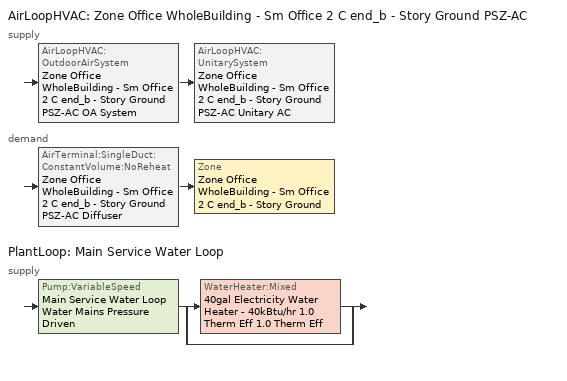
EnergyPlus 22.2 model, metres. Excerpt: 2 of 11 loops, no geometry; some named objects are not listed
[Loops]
AirLoopHVAC 'Zone Office WholeBuilding - Sm Office 2 C end_b - Story Ground PSZ-AC'
 supply: AirLoopHVAC:OutdoorAirSystem 'Zone Office WholeBuilding - Sm Office 2 C end_b - Story Ground PSZ-AC OA System' > AirLoopHVAC:UnitarySystem 'Zone Office WholeBuilding - Sm Office 2 C end_b - Story Ground PSZ-AC Unitary AC'
 demand: AirTerminal:SingleDuct:ConstantVolume:NoReheat 'Zone Office WholeBuilding - Sm Office 2 C end_b - Story Ground PSZ-AC Diffuser' > Zone 'Zone Office WholeBuilding - Sm Office 2 C end_b - Story Ground'
PlantLoop 'Main Service Water Loop'
 supply: Pump:VariableSpeed 'Main Service Water Loop Water Mains Pressure Driven' > split
  | WaterHeater:Mixed '40gal Electricity Water Heater - 40kBtu/hr 1.0 Therm Eff 1.0 Therm Eff'
  | bypass
[ZoneControl:Thermostat]
Zone Office WholeBuilding - Sm Office 2 C end_b - Story Ground Thermostat: Zone or ZoneList=Zone Office WholeBuilding - Sm Office 2 C end_b - Story Ground; Control Type Schedule=Zone Office WholeBuilding - Sm Office 2 C end_b - Story Ground Thermostat Schedule; Control 1=Office WholeBuilding - Sm Office 2 - 90.1-2004 Thermostat 8; Temperature Difference Between Cutout And Setpoint {deltaC}=0
[ThermostatSetpoint:DualSetpoint]
Office WholeBuilding - Sm Office 2 - 90.1-2004 Thermostat 8: Heating Setpoint Temperature Schedule=OfficeSmall HTGSETP_SCH_NO_OPTIMUM; Cooling Setpoint Temperature Schedule=OfficeSmall CLGSETP_SCH_NO_OPTIMUM
[AirTerminal:SingleDuct:ConstantVolume:NoReheat]
Zone Office WholeBuilding - Sm Office 2 C end_b - Story Ground PSZ-AC Diffuser: Availability Schedule=Always On Discrete; Maximum Air Flow Rate {m3/s}=AutoSize
[Zone equipment]
Zone Office WholeBuilding - Sm Office 2 C end_b - Story Ground: Zone Office WholeBuilding - Sm Office 2 C end_b - Story Ground PSZ-AC Diffuser
[Sizing:Zone]
Zone Office WholeBuilding - Sm Office 2 C end_b - Story Ground: Zone Cooling Design Supply Air Temperature Input Method=SupplyAirTemperature; Zone Cooling Design Supply Air Temperature {C}=12.7778; Zone Cooling Design Supply Air Temperature Difference {deltaC}=11.11; Zone Heating Design Supply Air Temperature Input Method=SupplyAirTemperature; Zone Heating Design Supply Air Temperature {C}=50; Zone Heating Design Supply Air Temperature Difference {deltaC}=11.11; Zone Cooling Design Supply Air Humidity Ratio {kgWater/kgDryAir}=0.0085; Zone Heating Design Supply Air Humidity Ratio {kgWater/kgDryAir}=0.008; Design Specification Outdoor Air Object=Zone Office WholeBuilding - Sm Office 2 C end_b - Story Ground DSOA Space List; Cooling Design Air Flow Method=DesignDay; Cooling Design Air Flow Rate {m3/s}=0; Cooling Minimum Air Flow per Zone Floor Area {m3/s-m2}=0.000762; Cooling Minimum Air Flow {m3/s}=0; Cooling Minimum Air Flow Fraction=0; Heating Design Air Flow Method=DesignDay; Heating Design Air Flow Rate {m3/s}=0; Heating Maximum Air Flow per Zone Floor Area {m3/s-m2}=0.002032; Heating Maximum Air Flow {m3/s}=0.141576; Heating Maximum Air Flow Fraction=0.3; Account for Dedicated Outdoor Air System=No; Zone Load Sizing Method=Sensible Load Only No Latent Load; Zone Latent Cooling Design Supply Air Humidity Ratio Input Method=HumidityRatioDifference; Zone Cooling Design Supply Air Humidity Ratio Difference {kgWater/kgDryAir}=0.005; Zone Latent Heating Design Supply Air Humidity Ratio Input Method=HumidityRatioDifference; Zone Humidification Design Supply Air Humidity Ratio Difference {kgWater/kgDryAir}=0.005
[Controller:MechanicalVentilation]
Controller Mechanical Ventilation 9: Availability Schedule=Always On Discrete; Demand Controlled Ventilation=No; System Outdoor Air Method=ZoneSum; Zone or ZoneList Name 1=Zone Office WholeBuilding - Sm Office 2 C end_b - Story Ground; Design Specification Outdoor Air Object Name 1=Office WholeBuilding - Sm Office 2 Ventilation
[DesignSpecification:OutdoorAir]
Office WholeBuilding - Sm Office 2 Ventilation: Outdoor Air Method=Sum; Outdoor Air Flow per Person {m3/s-person}=0; Outdoor Air Flow per Zone Floor Area {m3/s-m2}=0.000508; Outdoor Air Flow per Zone {m3/s}=0; Outdoor Air Flow Air Changes per Hour {1/hr}=0
[DesignSpecification:OutdoorAir:SpaceList]
Zone Office WholeBuilding - Sm Office 2 C end_b - Story Ground DSOA Space List: Space Name 1=Office WholeBuilding - Sm Office 2 C end_b - Story Ground; Space Design Specification Outdoor Air Object Name 1=Office WholeBuilding - Sm Office 2 Ventilation
[AirLoopHVAC]
Zone Office WholeBuilding - Sm Office 2 C end_b - Story Ground PSZ-AC: Design Supply Air Flow Rate {m3/s}=AutoSize; Design Return Air Flow Fraction of Supply Air Flow=1
[Sizing:System]
Zone Office WholeBuilding - Sm Office 2 C end_b - Story Ground PSZ-AC: Type of Load to Size On=Sensible; Design Outdoor Air Flow Rate {m3/s}=Autosize; Central Heating Maximum System Air Flow Ratio=1; Preheat Design Temperature {C}=7.22222; Preheat Design Humidity Ratio {kgWater/kgDryAir}=0.008; Precool Design Temperature {C}=12.7778; Precool Design Humidity Ratio {kgWater/kgDryAir}=0.008; Central Cooling Design Supply Air Temperature {C}=12.7778; Central Heating Design Supply Air Temperature {C}=50; Type of Zone Sum to Use=Coincident; 100% Outdoor Air in Cooling=No; 100% Outdoor Air in Heating=No; Central Cooling Design Supply Air Humidity Ratio {kgWater/kgDryAir}=0.0085; Central Heating Design Supply Air Humidity Ratio {kgWater/kgDryAir}=0.008; Cooling Supply Air Flow Rate Method=DesignDay; Cooling Supply Air Flow Rate {m3/s}=0; Cooling Supply Air Flow Rate Per Floor Area {m3/s-m2}=0.00996765; Cooling Fraction of Autosized Cooling Supply Air Flow Rate=1; Cooling Supply Air Flow Rate Per Unit Cooling Capacity {m3/s-W}=3.94755e-05; Heating Supply Air Flow Rate Method=DesignDay; Heating Supply Air Flow Rate {m3/s}=0; Heating Supply Air Flow Rate Per Floor Area {m3/s-m2}=0.00996765; Heating Fraction of Autosized Heating Supply Air Flow Rate=1; Heating Fraction of Autosized Cooling Supply Air Flow Rate=1; Heating Supply Air Flow Rate Per Unit Heating Capacity {m3/s-W}=3.15882e-05; System Outdoor Air Method=ZoneSum; Zone Maximum Outdoor Air Fraction=1; Cooling Design Capacity Method=CoolingDesignCapacity; Cooling Design Capacity {W}=Autosize; Cooling Design Capacity Per Floor Area {W/m2}=234.7; Fraction of Autosized Cooling Design Capacity=1; Heating Design Capacity Method=HeatingDesignCapacity; Heating Design Capacity {W}=Autosize; Heating Design Capacity Per Floor Area {W/m2}=157; Fraction of Autosized Heating Design Capacity=1; Central Cooling Capacity Control Method=OnOff; Occupant Diversity=Autosize
[Controller:OutdoorAir]
Zone Office WholeBuilding - Sm Office 2 C end_b - Story Ground PSZ-AC OA System Controller: Minimum Outdoor Air Flow Rate {m3/s}=Autosize; Maximum Outdoor Air Flow Rate {m3/s}=Autosize; Economizer Control Type=NoEconomizer; Economizer Control Action Type=ModulateFlow; Economizer Maximum Limit Dry-Bulb Temperature {C}=28; Economizer Maximum Limit Enthalpy {J/kg}=64000; Lockout Type=LockoutWithCompressor; Minimum Limit Type=FixedMinimum; Minimum Outdoor Air Schedule=Always On Discrete; Maximum Fraction of Outdoor Air Schedule=ZoneOfficeWholeBuildingSmOffice2CendbStoryGroundPSZACmaxOASch; Mechanical Ventilation Controller=Controller Mechanical Ventilation 9; High Humidity Control=No; Control High Indoor Humidity Based on Outdoor Humidity Ratio=Yes; Heat Recovery Bypass Control Type=BypassWhenWithinEconomizerLimits
[SetpointManager:MixedAir]
Zone Office WholeBuilding - Sm Office 2 C end_b - Story Ground PSZ-AC Mixed Air Node OS Default SPM: Control Variable=Temperature; Setpoint Node or NodeList=Zone Office WholeBuilding - Sm Office 2 C end_b - Story Ground PSZ-AC Mixed Air Node
[AirLoopHVAC:UnitarySystem]
Zone Office WholeBuilding - Sm Office 2 C end_b - Story Ground PSZ-AC Unitary AC: Control Type=Load; Controlling Zone or Thermostat Location=Zone Office WholeBuilding - Sm Office 2 C end_b - Story Ground; Dehumidification Control Type=None; Availability Schedule=Outage Availability Schedule; Supply Fan=Zone Office WholeBuilding - Sm Office 2 C end_b - Story Ground PSZ-AC Fan; Fan Placement=DrawThrough; Supply Air Fan Operating Mode Schedule=Zone Office WholeBuilding - Sm Office 2 C end_b - Story Ground PSZ-AC Occ Sch; Heating Coil=Zone Office WholeBuilding - Sm Office 2 C end_b - Story Ground PSZ-AC Gas Htg Coil 15kBtu/hr 0.8 Thermal Eff; DX Heating Coil Sizing Ratio=1; Cooling Coil=Zone Office WholeBuilding - Sm Office 2 C end_b - Story Ground PSZ-AC 1spd DX AC Clg Coil 6kBtu/hr 9.7SEER; Use DOAS DX Cooling Coil=No; Minimum Supply Air Temperature {C}=2; Latent Load Control=SensibleOnlyLoadControl; Supplemental Heating Coil=Zone Office WholeBuilding - Sm Office 2 C end_b - Story Ground PSZ-AC No Heat; Cooling Supply Air Flow Rate {m3/s}=Autosize; Heating Supply Air Flow Rate {m3/s}=Autosize; No Load Supply Air Flow Rate {m3/s}=Autosize; Maximum Supply Air Temperature {C}=80; Maximum Outdoor Dry-Bulb Temperature for Supplemental Heater Operation {C}=21; Maximum Cycling Rate {cycles/hr}=2.5; Heat Pump Time Constant {s}=60; Fraction of On-Cycle Power Use=0.01; Heat Pump Fan Delay Time {s}=60; Ancillary On-Cycle Electric Power {W}=0; Ancillary Off-Cycle Electric Power {W}=0
[Fan:OnOff]
Zone Office WholeBuilding - Sm Office 2 C end_b - Story Ground PSZ-AC Fan: Availability Schedule=Always On Discrete; Fan Total Efficiency=0.53625; Pressure Rise {Pa}=622.722; Maximum Flow Rate {m3/s}=Autosize; Motor Efficiency=0.825; Motor In Airstream Fraction=1; Fan Power Ratio Function of Speed Ratio Curve=Fan On Off Power Curve 8; Fan Efficiency Ratio Function of Speed Ratio Curve=Fan On Off Efficiency Curve 8
[Coil:Heating:Fuel]
Zone Office WholeBuilding - Sm Office 2 C end_b - Story Ground PSZ-AC Gas Htg Coil 15kBtu/hr 0.8 Thermal Eff: Availability Schedule=Always On Discrete; Fuel Type=NaturalGas; Burner Efficiency=0.8; Nominal Capacity {W}=AutoSize; Parasitic Electric Load {W}=0; Parasitic Fuel Load {W}=0
[Coil:Cooling:DX:SingleSpeed]
Zone Office WholeBuilding - Sm Office 2 C end_b - Story Ground PSZ-AC 1spd DX AC Clg Coil 6kBtu/hr 9.7SEER: Availability Schedule=Always On Discrete; Gross Rated Total Cooling Capacity {W}=Autosize; Gross Rated Sensible Heat Ratio=Autosize; Gross Rated Cooling COP {W/W}=3.14722; Rated Air Flow Rate {m3/s}=Autosize; Rated Evaporator Fan Power Per Volume Flow Rate 2017 {W/(m3/s)}=773.3; Rated Evaporator Fan Power Per Volume Flow Rate 2023 {W/(m3/s)}=934.4; Total Cooling Capacity Function of Temperature Curve=CoilClgDXQRatio_fTwbToadbSI; Total Cooling Capacity Function of Flow Fraction Curve=CoilClgDXSnglQRatio_fCFMRatio; Energy Input Ratio Function of Temperature Curve=CoilClgDXEIRRatio_fTwbToadbSI; Energy Input Ratio Function of Flow Fraction Curve=CoilClgDXSnglEIRRatio_fCFMRatio; Part Load Fraction Correlation Curve=CoilClgDXEIRRatio_fQFrac; Minimum Outdoor Dry-Bulb Temperature for Compressor Operation {C}=-25; Nominal Time for Condensate Removal to Begin {s}=0; Ratio of Initial Moisture Evaporation Rate and Steady State Latent Capacity=0; Maximum Cycling Rate {cycles/hr}=0; Latent Capacity Time Constant {s}=0; Condenser Type=AirCooled; Evaporative Condenser Effectiveness=0.9; Evaporative Condenser Air Flow Rate {m3/s}=Autosize; Evaporative Condenser Pump Rated Power Consumption {W}=Autosize; Crankcase Heater Capacity {W}=0; Maximum Outdoor Dry-Bulb Temperature for Crankcase Heater Operation {C}=10; Basin Heater Capacity {W/K}=0; Basin Heater Setpoint Temperature {C}=2
[Coil:Heating:Electric]
Zone Office WholeBuilding - Sm Office 2 C end_b - Story Ground PSZ-AC No Heat: Availability Schedule=Always Off Discrete; Efficiency=1; Nominal Capacity {W}=0
[SetpointManager:SingleZone:Reheat]
Zone Office WholeBuilding - Sm Office 2 C end_b - Story Ground Setpoint Manager SZ Reheat: Control Variable=Temperature; Minimum Supply Air Temperature {C}=12.7778; Maximum Supply Air Temperature {C}=50; Control Zone=Zone Office WholeBuilding - Sm Office 2 C end_b - Story Ground; Setpoint Node or NodeList=Zone Office WholeBuilding - Sm Office 2 C end_b - Story Ground PSZ-AC Supply Outlet Node
[PlantLoop]
Main Service Water Loop: Fluid Type=Water; Plant Equipment Operation Scheme=Main Service Water Loop Operation Schemes; Maximum Loop Temperature {C}=60; Minimum Loop Temperature {C}=10; Maximum Loop Flow Rate {m3/s}=Autosize; Minimum Loop Flow Rate {m3/s}=0; Plant Loop Volume {m3}=Autocalculate; Load Distribution Scheme=Optimal; Plant Loop Demand Calculation Scheme=SingleSetpoint; Common Pipe Simulation=None
[Sizing:Plant]
Main Service Water Loop: Loop Type=Heating; Design Loop Exit Temperature {C}=60; Loop Design Temperature Difference {deltaC}=5; Sizing Option=NonCoincident; Zone Timesteps in Averaging Window=1; Coincident Sizing Factor Mode=None
[Pump:VariableSpeed]
Main Service Water Loop Water Mains Pressure Driven: Design Maximum Flow Rate {m3/s}=Autosize; Design Pump Head {Pa}=0.001; Design Power Consumption {W}=Autosize; Motor Efficiency=1; Fraction of Motor Inefficiencies to Fluid Stream=0; Coefficient 1 of the Part Load Performance Curve=0; Coefficient 2 of the Part Load Performance Curve=3.2485; Coefficient 3 of the Part Load Performance Curve=-4.7443; Coefficient 4 of the Part Load Performance Curve=2.5294; Design Minimum Flow Rate {m3/s}=0; Pump Control Type=Intermittent; Skin Loss Radiative Fraction=0.5; Design Power Sizing Method=PowerPerFlowPerPressure; Design Electric Power per Unit Flow Rate {W/(m3/s)}=348701.1; Design Shaft Power per Unit Flow Rate per Unit Head {W/((m3/s)-Pa)}=1.28205; Design Minimum Flow Rate Fraction=0
[WaterHeater:Mixed]
40gal Electricity Water Heater - 40kBtu/hr 1.0 Therm Eff 1.0 Therm Eff: Tank Volume {m3}=0.151416; Setpoint Temperature Schedule=Service Water Loop Temp - 140F; Deadband Temperature Difference {deltaC}=2; Maximum Temperature Limit {C}=60; Heater Control Type=Cycle; Heater Maximum Capacity {W}=11722.8; Heater Ignition Minimum Flow Rate {m3/s}=0; Heater Ignition Delay {s}=0; Heater Fuel Type=Electricity; Heater Thermal Efficiency=1; Off Cycle Parasitic Fuel Consumption Rate {W}=571; Off Cycle Parasitic Fuel Type=Electricity; Off Cycle Parasitic Heat Fraction to Tank=0; On Cycle Parasitic Fuel Consumption Rate {W}=571; On Cycle Parasitic Fuel Type=Electricity; On Cycle Parasitic Heat Fraction to Tank=0; Ambient Temperature Indicator=Zone; Off Cycle Loss Coefficient to Ambient Temperature {W/K}=1.87331; Off Cycle Loss Fraction to Zone=1; On Cycle Loss Coefficient to Ambient Temperature {W/K}=1.87331; On Cycle Loss Fraction to Zone=1; Use Side Effectiveness=1; Source Side Effectiveness=1; Use Side Design Flow Rate {m3/s}=Autosize; Source Side Design Flow Rate {m3/s}=Autosize; Indirect Water Heating Recovery Time {hr}=1.5; Source Side Flow Control Mode=IndirectHeatPrimarySetpoint
[WaterHeater:Sizing]
40gal Electricity Water Heater - 40kBtu/hr 1.0 Therm Eff 1.0 Therm Eff: Design Mode=PeakDraw; Time Storage Can Meet Peak Draw {hr}=0.538503; Time for Tank Recovery {hr}=0; Nominal Tank Volume for Autosizing Plant Connections {m3}=1
[SetpointManager:Scheduled]
Service hot water setpoint manager: Control Variable=Temperature; Schedule=Service Water Loop Temp - 140F; Setpoint Node or NodeList=Main Service Water Loop Supply Outlet Node
[PlantEquipmentOperationSchemes]
Main Service Water Loop Operation Schemes: Control Scheme Object Type 1=PlantEquipmentOperation:HeatingLoad; Control Scheme Name 1=Main Service Water Loop Heating Operation Scheme; Control Scheme Schedule Name 1=Always On Discrete
[PlantEquipmentOperation:HeatingLoad]
Main Service Water Loop Heating Operation Scheme: Load Range Lower Limit 1 {W}=0; Load Range Upper Limit 1 {W}=1000000000; Range Equipment List Name 1=Main Service Water Loop Heating Equipment List
[PlantEquipmentList]
Main Service Water Loop Heating Equipment List: WaterHeater:Mixed, 40gal Electricity Water Heater - 40kBtu/hr 1.0 Therm Eff 1.0 Therm Eff
[Schedule:Day:Interval]
OfficeSmall HTGSETP_SCH_NO_OPTIMUM Default; autogen OfficeSmall HTGSETP_SCH_NO_OPTIMUM 0_day_sch: Average, 06:00, 18.3368, 19:00, 18.3368, 24:00, 18.3368
Schedule Day 32: No, 01:00, 3.0562, 02:00, 6.11233, 03:00, 9.16845, 04:00, 12.2246, 05:00, 15.2807, 06:00, 0, 07:00, 0, 08:00, 0, 09:00, 0, 10:00, 18.3368, 11:00, 18.3368, 12:00, 18.3368, 13:00, 18.3368, 14:00, 18.3368, 15:00, 18.3368, 16:00, 18.3368, 17:00, 18.3368, 18:00, 18.3368, 19:00, 18.3368, 20:00, 18.3368, 21:00, 18.3368, 22:00, 18.3368, 23:00, 18.3368, 24:00, 18.3368
OfficeSmall HTGSETP_SCH_NO_OPTIMUM Summer Design Day: No, 24:00, 15.56
OfficeSmall HTGSETP_SCH_NO_OPTIMUM Winter Design Day: No, 24:00, 21.11
OfficeSmall CLGSETP_SCH_NO_OPTIMUM Default: Average, 04:30, 67.0076, 24:00, 67.8835
Schedule Day 18: No, 01:00, 14.8909, 02:00, 29.7814, 03:00, 44.6719, 04:00, 59.5624, 05:00, 67.0301, 06:00, 0, 07:00, 0, 08:00, 0, 09:00, 0, 10:00, 67.2546, 11:00, 67.2996, 12:00, 67.3445, 13:00, 67.3894, 14:00, 67.4343, 15:00, 67.4792, 16:00, 67.5242, 17:00, 67.5691, 18:00, 67.614, 19:00, 67.6589, 20:00, 67.7038, 21:00, 67.7487, 22:00, 67.7937, 23:00, 67.8386, 24:00, 67.8835
OfficeSmall CLGSETP_SCH_NO_OPTIMUM Summer Design Day: No, 24:00, 23.89
OfficeSmall CLGSETP_SCH_NO_OPTIMUM Winter Design Day: No, 24:00, 29.44
Schedule Day 1: No, 01:00, 1, 02:00, 1, 03:00, 1, 04:00, 1, 05:00, 1, 06:00, 0, 07:00, 0, 08:00, 0, 09:00, 0, 10:00, 1, 11:00, 1, 12:00, 1, 13:00, 1, 14:00, 1, 15:00, 1, 16:00, 1, 17:00, 1, 18:00, 1, 19:00, 1, 20:00, 1, 21:00, 1, 22:00, 1, 23:00, 1, 24:00, 1
Schedule Day 31: No, 01:00, 60, 02:00, 60, 03:00, 60, 04:00, 60, 05:00, 60, 06:00, 0, 07:00, 0, 08:00, 0, 09:00, 0, 10:00, 60, 11:00, 60, 12:00, 60, 13:00, 60, 14:00, 60, 15:00, 60, 16:00, 60, 17:00, 60, 18:00, 60, 19:00, 60, 20:00, 60, 21:00, 60, 22:00, 60, 23:00, 60, 24:00, 60
Schedule Day 5: No, 01:00, 0.7, 02:00, 0.7, 03:00, 0.7, 04:00, 0.7, 05:00, 0.7, 06:00, 0, 07:00, 0, 08:00, 0, 09:00, 0, 10:00, 0.7, 11:00, 0.7, 12:00, 0.7, 13:00, 0.7, 14:00, 0.7, 15:00, 0.7, 16:00, 0.7, 17:00, 0.7, 18:00, 0.7, 19:00, 0.7, 20:00, 0.7, 21:00, 0.7, 22:00, 0.7, 23:00, 0.7, 24:00, 0.7
Service Water Loop Temp - 140F Default: No, 24:00, 60
Zone Office WholeBuilding - Sm Office 2 C end_b - Story Ground PSZ-AC Occ Sch Default; Zone Office WholeBuilding - Sm Office 2 C end_b - Story Ground PSZ-AC Occ Sch Summer Design Day; Zone Office WholeBuilding - Sm Office 2 C end_b - Story Ground PSZ-AC Occ Sch Sunday; Zone Office WholeBuilding - Sm Office 2 C end_b - Story Ground PSZ-AC Occ Sch Winter Design Day: No, 24:00, 1
ZoneOfficeWholeBuildingSmOffice2CendbStoryGroundPSZACmaxOASchDefault: No, 24:00, 0.7
[Schedule:Week:Daily]
OfficeSmall HTGSETP_SCH_NO_OPTIMUM Week Rule - Jan1-Jan7; OfficeSmall HTGSETP_SCH_NO_OPTIMUM Week Rule - Jan15-Mar4: OfficeSmall HTGSETP_SCH_NO_OPTIMUM Default, autogen OfficeSmall HTGSETP_SCH_NO_OPTIMUM 0_day_sch, OfficeSmall HTGSETP_SCH_NO_OPTIMUM Default, OfficeSmall HTGSETP_SCH_NO_OPTIMUM Default, OfficeSmall HTGSETP_SCH_NO_OPTIMUM Default, OfficeSmall HTGSETP_SCH_NO_OPTIMUM Default, OfficeSmall HTGSETP_SCH_NO_OPTIMUM Default, OfficeSmall HTGSETP_SCH_NO_OPTIMUM Default, OfficeSmall HTGSETP_SCH_NO_OPTIMUM Summer Design Day, OfficeSmall HTGSETP_SCH_NO_OPTIMUM Winter Design Day, OfficeSmall HTGSETP_SCH_NO_OPTIMUM Default, OfficeSmall HTGSETP_SCH_NO_OPTIMUM Default
OfficeSmall HTGSETP_SCH_NO_OPTIMUM Week Rule - Jan8-Jan14: OfficeSmall HTGSETP_SCH_NO_OPTIMUM Default, Schedule Day 32, OfficeSmall HTGSETP_SCH_NO_OPTIMUM Default, OfficeSmall HTGSETP_SCH_NO_OPTIMUM Default, OfficeSmall HTGSETP_SCH_NO_OPTIMUM Default, OfficeSmall HTGSETP_SCH_NO_OPTIMUM Default, OfficeSmall HTGSETP_SCH_NO_OPTIMUM Default, OfficeSmall HTGSETP_SCH_NO_OPTIMUM Default, OfficeSmall HTGSETP_SCH_NO_OPTIMUM Summer Design Day, OfficeSmall HTGSETP_SCH_NO_OPTIMUM Winter Design Day, OfficeSmall HTGSETP_SCH_NO_OPTIMUM Default, OfficeSmall HTGSETP_SCH_NO_OPTIMUM Default
OfficeSmall HTGSETP_SCH_NO_OPTIMUM Week Rule - Mar5-Dec31: autogen OfficeSmall HTGSETP_SCH_NO_OPTIMUM 0_day_sch, OfficeSmall HTGSETP_SCH_NO_OPTIMUM Default, OfficeSmall HTGSETP_SCH_NO_OPTIMUM Default, OfficeSmall HTGSETP_SCH_NO_OPTIMUM Default, OfficeSmall HTGSETP_SCH_NO_OPTIMUM Default, OfficeSmall HTGSETP_SCH_NO_OPTIMUM Default, OfficeSmall HTGSETP_SCH_NO_OPTIMUM Default, OfficeSmall HTGSETP_SCH_NO_OPTIMUM Default, OfficeSmall HTGSETP_SCH_NO_OPTIMUM Summer Design Day, OfficeSmall HTGSETP_SCH_NO_OPTIMUM Winter Design Day, OfficeSmall HTGSETP_SCH_NO_OPTIMUM Default, OfficeSmall HTGSETP_SCH_NO_OPTIMUM Default
OfficeSmall CLGSETP_SCH_NO_OPTIMUM Week Rule - Jan1-Jan7; OfficeSmall CLGSETP_SCH_NO_OPTIMUM Week Rule - Jan15-Dec31: OfficeSmall CLGSETP_SCH_NO_OPTIMUM Default, OfficeSmall CLGSETP_SCH_NO_OPTIMUM Default, OfficeSmall CLGSETP_SCH_NO_OPTIMUM Default, OfficeSmall CLGSETP_SCH_NO_OPTIMUM Default, OfficeSmall CLGSETP_SCH_NO_OPTIMUM Default, OfficeSmall CLGSETP_SCH_NO_OPTIMUM Default, OfficeSmall CLGSETP_SCH_NO_OPTIMUM Default, OfficeSmall CLGSETP_SCH_NO_OPTIMUM Default, OfficeSmall CLGSETP_SCH_NO_OPTIMUM Summer Design Day, OfficeSmall CLGSETP_SCH_NO_OPTIMUM Winter Design Day, OfficeSmall CLGSETP_SCH_NO_OPTIMUM Default, OfficeSmall CLGSETP_SCH_NO_OPTIMUM Default
OfficeSmall CLGSETP_SCH_NO_OPTIMUM Week Rule - Jan8-Jan14: OfficeSmall CLGSETP_SCH_NO_OPTIMUM Default, Schedule Day 18, OfficeSmall CLGSETP_SCH_NO_OPTIMUM Default, OfficeSmall CLGSETP_SCH_NO_OPTIMUM Default, OfficeSmall CLGSETP_SCH_NO_OPTIMUM Default, OfficeSmall CLGSETP_SCH_NO_OPTIMUM Default, OfficeSmall CLGSETP_SCH_NO_OPTIMUM Default, OfficeSmall CLGSETP_SCH_NO_OPTIMUM Default, OfficeSmall CLGSETP_SCH_NO_OPTIMUM Summer Design Day, OfficeSmall CLGSETP_SCH_NO_OPTIMUM Winter Design Day, OfficeSmall CLGSETP_SCH_NO_OPTIMUM Default, OfficeSmall CLGSETP_SCH_NO_OPTIMUM Default
Service Water Loop Temp - 140F Week Rule - Jan1-Jan7; Service Water Loop Temp - 140F Week Rule - Jan15-Dec31: Service Water Loop Temp - 140F Default, Service Water Loop Temp - 140F Default, Service Water Loop Temp - 140F Default, Service Water Loop Temp - 140F Default, Service Water Loop Temp - 140F Default, Service Water Loop Temp - 140F Default, Service Water Loop Temp - 140F Default, Service Water Loop Temp - 140F Default, Service Water Loop Temp - 140F Default, Service Water Loop Temp - 140F Default, Service Water Loop Temp - 140F Default, Service Water Loop Temp - 140F Default
Service Water Loop Temp - 140F Week Rule - Jan8-Jan14: Service Water Loop Temp - 140F Default, Schedule Day 31, Service Water Loop Temp - 140F Default, Service Water Loop Temp - 140F Default, Service Water Loop Temp - 140F Default, Service Water Loop Temp - 140F Default, Service Water Loop Temp - 140F Default, Service Water Loop Temp - 140F Default, Service Water Loop Temp - 140F Default, Service Water Loop Temp - 140F Default, Service Water Loop Temp - 140F Default, Service Water Loop Temp - 140F Default
Zone Office WholeBuilding - Sm Office 2 C end_b - Story Ground PSZ-AC Occ Sch Week Rule - Jan1-Jan7; Zone Office WholeBuilding - Sm Office 2 C end_b - Story Ground PSZ-AC Occ Sch Week Rule - Jan15-Dec31: Zone Office WholeBuilding - Sm Office 2 C end_b - Story Ground PSZ-AC Occ Sch Sunday, Zone Office WholeBuilding - Sm Office 2 C end_b - Story Ground PSZ-AC Occ Sch Sunday, Zone Office WholeBuilding - Sm Office 2 C end_b - Story Ground PSZ-AC Occ Sch Sunday, Zone Office WholeBuilding - Sm Office 2 C end_b - Story Ground PSZ-AC Occ Sch Sunday, Zone Office WholeBuilding - Sm Office 2 C end_b - Story Ground PSZ-AC Occ Sch Default, Zone Office WholeBuilding - Sm Office 2 C end_b - Story Ground PSZ-AC Occ Sch Sunday, Zone Office WholeBuilding - Sm Office 2 C end_b - Story Ground PSZ-AC Occ Sch Sunday, Zone Office WholeBuilding - Sm Office 2 C end_b - Story Ground PSZ-AC Occ Sch Default, Zone Office WholeBuilding - Sm Office 2 C end_b - Story Ground PSZ-AC Occ Sch Summer Design Day, Zone Office WholeBuilding - Sm Office 2 C end_b - Story Ground PSZ-AC Occ Sch Winter Design Day, Zone Office WholeBuilding - Sm Office 2 C end_b - Story Ground PSZ-AC Occ Sch Default, Zone Office WholeBuilding - Sm Office 2 C end_b - Story Ground PSZ-AC Occ Sch Default
Zone Office WholeBuilding - Sm Office 2 C end_b - Story Ground PSZ-AC Occ Sch Week Rule - Jan8-Jan14: Zone Office WholeBuilding - Sm Office 2 C end_b - Story Ground PSZ-AC Occ Sch Sunday, Schedule Day 1, Zone Office WholeBuilding - Sm Office 2 C end_b - Story Ground PSZ-AC Occ Sch Sunday, Zone Office WholeBuilding - Sm Office 2 C end_b - Story Ground PSZ-AC Occ Sch Sunday, Zone Office WholeBuilding - Sm Office 2 C end_b - Story Ground PSZ-AC Occ Sch Default, Zone Office WholeBuilding - Sm Office 2 C end_b - Story Ground PSZ-AC Occ Sch Sunday, Zone Office WholeBuilding - Sm Office 2 C end_b - Story Ground PSZ-AC Occ Sch Sunday, Zone Office WholeBuilding - Sm Office 2 C end_b - Story Ground PSZ-AC Occ Sch Default, Zone Office WholeBuilding - Sm Office 2 C end_b - Story Ground PSZ-AC Occ Sch Summer Design Day, Zone Office WholeBuilding - Sm Office 2 C end_b - Story Ground PSZ-AC Occ Sch Winter Design Day, Zone Office WholeBuilding - Sm Office 2 C end_b - Story Ground PSZ-AC Occ Sch Default, Zone Office WholeBuilding - Sm Office 2 C end_b - Story Ground PSZ-AC Occ Sch Default
ZoneOfficeWholeBuildingSmOffice2CendbStoryGroundPSZACmaxOASch Week Rule - Jan1-Jan7; ZoneOfficeWholeBuildingSmOffice2CendbStoryGroundPSZACmaxOASch Week Rule - Jan15-Dec31: ZoneOfficeWholeBuildingSmOffice2CendbStoryGroundPSZACmaxOASchDefault, ZoneOfficeWholeBuildingSmOffice2CendbStoryGroundPSZACmaxOASchDefault, ZoneOfficeWholeBuildingSmOffice2CendbStoryGroundPSZACmaxOASchDefault, ZoneOfficeWholeBuildingSmOffice2CendbStoryGroundPSZACmaxOASchDefault, ZoneOfficeWholeBuildingSmOffice2CendbStoryGroundPSZACmaxOASchDefault, ZoneOfficeWholeBuildingSmOffice2CendbStoryGroundPSZACmaxOASchDefault, ZoneOfficeWholeBuildingSmOffice2CendbStoryGroundPSZACmaxOASchDefault, ZoneOfficeWholeBuildingSmOffice2CendbStoryGroundPSZACmaxOASchDefault, ZoneOfficeWholeBuildingSmOffice2CendbStoryGroundPSZACmaxOASchDefault, ZoneOfficeWholeBuildingSmOffice2CendbStoryGroundPSZACmaxOASchDefault, ZoneOfficeWholeBuildingSmOffice2CendbStoryGroundPSZACmaxOASchDefault, ZoneOfficeWholeBuildingSmOffice2CendbStoryGroundPSZACmaxOASchDefault
ZoneOfficeWholeBuildingSmOffice2CendbStoryGroundPSZACmaxOASch Week Rule - Jan8-Jan14: ZoneOfficeWholeBuildingSmOffice2CendbStoryGroundPSZACmaxOASchDefault, Schedule Day 5, ZoneOfficeWholeBuildingSmOffice2CendbStoryGroundPSZACmaxOASchDefault, ZoneOfficeWholeBuildingSmOffice2CendbStoryGroundPSZACmaxOASchDefault, ZoneOfficeWholeBuildingSmOffice2CendbStoryGroundPSZACmaxOASchDefault, ZoneOfficeWholeBuildingSmOffice2CendbStoryGroundPSZACmaxOASchDefault, ZoneOfficeWholeBuildingSmOffice2CendbStoryGroundPSZACmaxOASchDefault, ZoneOfficeWholeBuildingSmOffice2CendbStoryGroundPSZACmaxOASchDefault, ZoneOfficeWholeBuildingSmOffice2CendbStoryGroundPSZACmaxOASchDefault, ZoneOfficeWholeBuildingSmOffice2CendbStoryGroundPSZACmaxOASchDefault, ZoneOfficeWholeBuildingSmOffice2CendbStoryGroundPSZACmaxOASchDefault, ZoneOfficeWholeBuildingSmOffice2CendbStoryGroundPSZACmaxOASchDefault
[Schedule:Year]
OfficeSmall HTGSETP_SCH_NO_OPTIMUM: OfficeSmall HTGSETP_SCH_NO_OPTIMUM Week Rule - Jan1-Jan7, 1, 1, 1, 7, OfficeSmall HTGSETP_SCH_NO_OPTIMUM Week Rule - Jan8-Jan14, 1, 8, 1, 14, OfficeSmall HTGSETP_SCH_NO_OPTIMUM Week Rule - Jan15-Mar4, 1, 15, 3, 4, OfficeSmall HTGSETP_SCH_NO_OPTIMUM Week Rule - Mar5-Dec31, 3, 5, 12, 31
OfficeSmall CLGSETP_SCH_NO_OPTIMUM: OfficeSmall CLGSETP_SCH_NO_OPTIMUM Week Rule - Jan1-Jan7, 1, 1, 1, 7, OfficeSmall CLGSETP_SCH_NO_OPTIMUM Week Rule - Jan8-Jan14, 1, 8, 1, 14, OfficeSmall CLGSETP_SCH_NO_OPTIMUM Week Rule - Jan15-Dec31, 1, 15, 12, 31
Service Water Loop Temp - 140F: Service Water Loop Temp - 140F Week Rule - Jan1-Jan7, 1, 1, 1, 7, Service Water Loop Temp - 140F Week Rule - Jan8-Jan14, 1, 8, 1, 14, Service Water Loop Temp - 140F Week Rule - Jan15-Dec31, 1, 15, 12, 31
Zone Office WholeBuilding - Sm Office 2 C end_b - Story Ground PSZ-AC Occ Sch: Zone Office WholeBuilding - Sm Office 2 C end_b - Story Ground PSZ-AC Occ Sch Week Rule - Jan1-Jan7, 1, 1, 1, 7, Zone Office WholeBuilding - Sm Office 2 C end_b - Story Ground PSZ-AC Occ Sch Week Rule - Jan8-Jan14, 1, 8, 1, 14, Zone Office WholeBuilding - Sm Office 2 C end_b - Story Ground PSZ-AC Occ Sch Week Rule - Jan15-Dec31, 1, 15, 12, 31
ZoneOfficeWholeBuildingSmOffice2CendbStoryGroundPSZACmaxOASch: ZoneOfficeWholeBuildingSmOffice2CendbStoryGroundPSZACmaxOASch Week Rule - Jan1-Jan7, 1, 1, 1, 7, ZoneOfficeWholeBuildingSmOffice2CendbStoryGroundPSZACmaxOASch Week Rule - Jan8-Jan14, 1, 8, 1, 14, ZoneOfficeWholeBuildingSmOffice2CendbStoryGroundPSZACmaxOASch Week Rule - Jan15-Dec31, 1, 15, 12, 31
[Schedule:Compact]
Zone Office WholeBuilding - Sm Office 2 C end_b - Story Ground Thermostat Schedule: Through: 12/31, For: AllDays, Until: 24:00, 4
Outage Availability Schedule: Through: 01/01, For: AllDays, Until: 24:00, 1, Through: 01/02, For: AllDays, Until: 24:00, 1, Through: 01/03, For: AllDays, Until: 24:00, 1, Through: 01/04, For: AllDays, Until: 24:00, 1, Through: 01/05, For: AllDays, Until: 24:00, 1, Through: 01/06, For: AllDays, Until: 24:00, 1, Through: 01/07, For: AllDays, Until: 24:00, 1, Through: 01/08, For: AllDays, Until: 24:00, 1, Through: 01/09, For: AllDays, Until: 05:00, 1, Until: 10:00, 0, Until: 24:00, 1, Through: 01/10, For: AllDays, Until: 24:00, 1, Through: 01/11, For: AllDays, Until: 24:00, 1, Through: 01/12, For: AllDays, Until: 24:00, 1, Through: 01/13, For: AllDays, Until: 24:00, 1, Through: 01/14, For: AllDays, Until: 24:00, 1, Through: 01/15, For: AllDays, Until: 24:00, 1, Through: 01/16, For: AllDays, Until: 24:00, 1, Through: 01/17, For: AllDays, Until: 24:00, 1, Through: 01/18, For: AllDays, Until: 24:00, 1, Through: 01/19, For: AllDays, Until: 24:00, 1, Through: 01/20, For: AllDays, Until: 24:00, 1, Through: 01/21, For: AllDays, Until: 24:00, 1, Through: 01/22, For: AllDays, Until: 24:00, 1, Through: 01/23, For: AllDays, Until: 24:00, 1, Through: 01/24, For: AllDays, Until: 24:00, 1, Through: 01/25, For: AllDays, Until: 24:00, 1, Through: 01/26, For: AllDays, Until: 24:00, 1, Through: 01/27, For: AllDays, Until: 24:00, 1, Through: 01/28, For: AllDays, Until: 24:00, 1, Through: 01/29, For: AllDays, Until: 24:00, 1, Through: 01/30, For: AllDays, Until: 24:00, 1, Through: 01/31, For: AllDays, Until: 24:00, 1, Through: 02/01, For: AllDays, Until: 24:00, 1, Through: 02/02, For: AllDays, Until: 24:00, 1, Through: 02/03, For: AllDays, Until: 24:00, 1, Through: 02/04, For: AllDays, Until: 24:00, 1, Through: 02/05, For: AllDays, Until: 24:00, 1, Through: 02/06, For: AllDays, Until: 24:00, 1, Through: 02/07, For: AllDays, Until: 24:00, 1, Through: 02/08, For: AllDays, Until: 24:00, 1, Through: 02/09, For: AllDays, Until: 24:00, 1, Through: 02/10, For: AllDays, Until: 24:00, 1, Through: 02/11, For: AllDays, Until: 24:00, 1, Through: 02/12, For: AllDays, Until: 24:00, 1, Through: 02/13, For: AllDays, Until: 24:00, 1, Through: 02/14, For: AllDays, Until: 24:00, 1, Through: 02/15, For: AllDays, Until: 24:00, 1, Through: 02/16, For: AllDays, Until: 24:00, 1, Through: 02/17, For: AllDays, Until: 24:00, 1, Through: 02/18, For: AllDays, Until: 24:00, 1, Through: 02/19, For: AllDays, Until: 24:00, 1, Through: 02/20, For: AllDays, Until: 24:00, 1, Through: 02/21, For: AllDays, Until: 24:00, 1, Through: 02/22, For: AllDays, Until: 24:00, 1, Through: 02/23, For: AllDays, Until: 24:00, 1, Through: 02/24, For: AllDays, Until: 24:00, 1, Through: 02/25, For: AllDays, Until: 24:00, 1, Through: 02/26, For: AllDays, Until: 24:00, 1, Through: 02/27, For: AllDays, Until: 24:00, 1, Through: 02/28, For: AllDays, Until: 24:00, 1, Through: 03/01, For: AllDays, Until: 24:00, 1, Through: 03/02, For: AllDays, Until: 24:00, 1, Through: 03/03, For: AllDays, Until: 24:00, 1, Through: 03/04, For: AllDays, Until: 24:00, 1, Through: 03/05, For: AllDays, Until: 24:00, 1, Through: 03/06, For: AllDays, Until: 24:00, 1, Through: 03/07, For: AllDays, Until: 24:00, 1, Through: 03/08, For: AllDays, Until: 24:00, 1, Through: 03/09, For: AllDays, Until: 24:00, 1, Through: 03/10, For: AllDays, Until: 24:00, 1, Through: 03/11, For: AllDays, Until: 24:00, 1, Through: 03/12, For: AllDays, Until: 24:00, 1, Through: 03/13, For: AllDays, Until: 24:00, 1, Through: 03/14, For: AllDays, Until: 24:00, 1, Through: 03/15, For: AllDays, Until: 24:00, 1, Through: 03/16, For: AllDays, Until: 24:00, 1, Through: 03/17, For: AllDays, Until: 24:00, 1, Through: 03/18, For: AllDays, Until: 24:00, 1, Through: 03/19, For: AllDays, Until: 24:00, 1, Through: 03/20, For: AllDays, Until: 24:00, 1, Through: 03/21, For: AllDays, Until: 24:00, 1, Through: 03/22, For: AllDays, Until: 24:00, 1, Through: 03/23, For: AllDays, Until: 24:00, 1, Through: 03/24, For: AllDays, Until: 24:00, 1, Through: 03/25, For: AllDays, Until: 24:00, 1, Through: 03/26, For: AllDays, Until: 24:00, 1, Through: 03/27, For: AllDays, Until: 24:00, 1, Through: 03/28, For: AllDays, Until: 24:00, 1, Through: 03/29, For: AllDays, Until: 24:00, 1, Through: 03/30, For: AllDays, Until: 24:00, 1, Through: 03/31, For: AllDays, Until: 24:00, 1, Through: 04/01, For: AllDays, Until: 24:00, 1, Through: 04/02, For: AllDays, Until: 24:00, 1, Through: 04/03, For: AllDays, Until: 24:00, 1, Through: 04/04, For: AllDays, Until: 24:00, 1, Through: 04/05, For: AllDays, Until: 24:00, 1, Through: 04/06, For: AllDays, Until: 24:00, 1, Through: 04/07, For: AllDays, Until: 24:00, 1, Through: 04/08, For: AllDays, Until: 24:00, 1, Through: 04/09, For: AllDays, Until: 24:00, 1, Through: 04/10, For: AllDays, Until: 24:00, 1, Through: 04/11, For: AllDays, Until: 24:00, 1, Through: 04/12, For: AllDays, Until: 24:00, 1, Through: 04/13, For: AllDays, Until: 24:00, 1, Through: 04/14, For: AllDays, Until: 24:00, 1, Through: 04/15, For: AllDays, Until: 24:00, 1, Through: 04/16, For: AllDays, Until: 24:00, 1, Through: 04/17, For: AllDays, Until: 24:00, 1, Through: 04/18, For: AllDays, Until: 24:00, 1, Through: 04/19, For: AllDays, Until: 24:00, 1, Through: 04/20, For: AllDays, Until: 24:00, 1, Through: 04/21, For: AllDays, Until: 24:00, 1, Through: 04/22, For: AllDays, Until: 24:00, 1, Through: 04/23, For: AllDays, Until: 24:00, 1, Through: 04/24, For: AllDays, Until: 24:00, 1, Through: 04/25, For: AllDays, Until: 24:00, 1, Through: 04/26, For: AllDays, Until: 24:00, 1, Through: 04/27, For: AllDays, Until: 24:00, 1, Through: 04/28, For: AllDays, Until: 24:00, 1, Through: 04/29, For: AllDays, Until: 24:00, 1, Through: 04/30, For: AllDays, Until: 24:00, 1, Through: 05/01, For: AllDays, Until: 24:00, 1, Through: 05/02, For: AllDays, Until: 24:00, 1, Through: 05/03, For: AllDays, Until: 24:00, 1, Through: 05/04, For: AllDays, Until: 24:00, 1, Through: 05/05, For: AllDays, Until: 24:00, 1, Through: 05/06, For: AllDays, Until: 24:00, 1, Through: 05/07, For: AllDays, Until: 24:00, 1, Through: 05/08, For: AllDays, Until: 24:00, 1, Through: 05/09, For: AllDays, Until: 24:00, 1, Through: 05/10, For: AllDays, Until: 24:00, 1, Through: 05/11, For: AllDays, Until: 24:00, 1, Through: 05/12, For: AllDays, Until: 24:00, 1, Through: 05/13, For: AllDays, Until: 24:00, 1, Through: 05/14, For: AllDays, Until: 24:00, 1, Through: 05/15, For: AllDays, Until: 24:00, 1, Through: 05/16, For: AllDays, Until: 24:00, 1, Through: 05/17, For: AllDays, Until: 24:00, 1, Through: 05/18, For: AllDays, Until: 24:00, 1, Through: 05/19, For: AllDays, Until: 24:00, 1, Through: 05/20, For: AllDays, Until: 24:00, 1, Through: 05/21, For: AllDays, Until: 24:00, 1, Through: 05/22, For: AllDays, Until: 24:00, 1, Through: 05/23, For: AllDays, Until: 24:00, 1, Through: 05/24, For: AllDays, Until: 24:00, 1, Through: 05/25, For: AllDays, Until: 24:00, 1, Through: 05/26, For: AllDays, Until: 24:00, 1, Through: 05/27, For: AllDays, Until: 24:00, 1, Through: 05/28, For: AllDays, Until: 24:00, 1, Through: 05/29, For: AllDays, Until: 24:00, 1, Through: 05/30, For: AllDays, Until: 24:00, 1, Through: 05/31, For: AllDays, Until: 24:00, 1, Through: 06/01, For: AllDays, Until: 24:00, 1, Through: 06/02, For: AllDays, Until: 24:00, 1, Through: 06/03, For: AllDays, Until: 24:00, 1, Through: 06/04, For: AllDays, Until: 24:00, 1, Through: 06/05, For: AllDays, Until: 24:00, 1, Through: 06/06, For: AllDays, Until: 24:00, 1, Through: 06/07, For: AllDays, Until: 24:00, 1, Through: 06/08, For: AllDays, Until: 24:00, 1, Through: 06/09, For: AllDays, Until: 24:00, 1, Through: 06/10, For: AllDays, Until: 24:00, 1, Through: 06/11, For: AllDays, Until: 24:00, 1, Through: 06/12, For: AllDays, Until: 24:00, 1, Through: 06/13, For: AllDays, Until: 24:00, 1, Through: 06/14, For: AllDays, Until: 24:00, 1, Through: 06/15, For: AllDays, Until: 24:00, 1, Through: 06/16, For: AllDays, Until: 24:00, 1, Through: 06/17, For: AllDays, Until: 24:00, 1, Through: 06/18, For: AllDays, Until: 24:00, 1, Through: 06/19, For: AllDays, Until: 24:00, 1, Through: 06/20, For: AllDays, Until: 24:00, 1, Through: 06/21, For: AllDays, Until: 24:00, 1, Through: 06/22, For: AllDays, Until: 24:00, 1, Through: 06/23, For: AllDays, Until: 24:00, 1, Through: 06/24, For: AllDays, Until: 24:00, 1, Through: 06/25, For: AllDays, Until: 24:00, 1, Through: 06/26, For: AllDays, Until: 24:00, 1, Through: 06/27, For: AllDays, Until: 24:00, 1, Through: 06/28, For: AllDays, Until: 24:00, 1, Through: 06/29, For: AllDays, Until: 24:00, 1, Through: 06/30, For: AllDays, Until: 24:00, 1, Through: 07/01, For: AllDays, Until: 24:00, 1, Through: 07/02, For: AllDays, Until: 24:00, 1, Through: 07/03, For: AllDays, Until: 24:00, 1, Through: 07/04, For: AllDays, Until: 24:00, 1, Through: 07/05, For: AllDays, Until: 24:00, 1, Through: 07/06, For: AllDays, Until: 24:00, 1, Through: 07/07, For: AllDays, Until: 24:00, 1, Through: 07/08, For: AllDays, Until: 24:00, 1, Through: 07/09, For: AllDays, Until: 24:00, 1, Through: 07/10, For: AllDays, Until: 24:00, 1, Through: 07/11, For: AllDays, Until: 24:00, 1, Through: 07/12, For: AllDays, Until: 24:00, 1, Through: 07/13, For: AllDays, Until: 24:00, 1, Through: 07/14, For: AllDays, Until: 24:00, 1, Through: 07/15, For: AllDays, Until: 24:00, 1, Through: 07/16, For: AllDays, Until: 24:00, 1, Through: 07/17, For: AllDays, Until: 24:00, 1, Through: 07/18, For: AllDays, Until: 24:00, 1, Through: 07/19, For: AllDays, Until: 24:00, 1, Through: 07/20, For: AllDays, Until: 24:00, 1, Through: 07/21, For: AllDays, Until: 24:00, 1, Through: 07/22, For: AllDays, Until: 24:00, 1, Through: 07/23, For: AllDays, Until: 24:00, 1, Through: 07/24, For: AllDays, Until: 24:00, 1, Through: 07/25, For: AllDays, Until: 24:00, 1, Through: 07/26, For: AllDays, Until: 24:00, 1, Through: 07/27, For: AllDays, Until: 24:00, 1, Through: 07/28, For: AllDays, Until: 24:00, 1, Through: 07/29, For: AllDays, Until: 24:00, 1, Through: 07/30, For: AllDays, Until: 24:00, 1, Through: 07/31, For: AllDays, Until: 24:00, 1, Through: 08/01, For: AllDays, Until: 24:00, 1, Through: 08/02, For: AllDays, Until: 24:00, 1, Through: 08/03, For: AllDays, Until: 24:00, 1, Through: 08/04, For: AllDays, Until: 24:00, 1, Through: 08/05, For: AllDays, Until: 24:00, 1, Through: 08/06, For: AllDays, Until: 24:00, 1, Through: 08/07, For: AllDays, Until: 24:00, 1, Through: 08/08, For: AllDays, Until: 24:00, 1, Through: 08/09, For: AllDays, Until: 24:00, 1, Through: 08/10, For: AllDays, Until: 24:00, 1, Through: 08/11, For: AllDays, Until: 24:00, 1, Through: 08/12, For: AllDays, Until: 24:00, 1, Through: 08/13, For: AllDays, Until: 24:00, 1, Through: 08/14, For: AllDays, Until: 24:00, 1, Through: 08/15, For: AllDays, Until: 24:00, 1, Through: 08/16, For: AllDays, Until: 24:00, 1, Through: 08/17, For: AllDays, Until: 24:00, 1, Through: 08/18, For: AllDays, Until: 24:00, 1, Through: 08/19, For: AllDays, Until: 24:00, 1, Through: 08/20, For: AllDays, Until: 24:00, 1, Through: 08/21, For: AllDays, Until: 24:00, 1, Through: 08/22, For: AllDays, Until: 24:00, 1, Through: 08/23, For: AllDays, Until: 24:00, 1, Through: 08/24, For: AllDays, Until: 24:00, 1, Through: 08/25, For: AllDays, Until: 24:00, 1, Through: 08/26, For: AllDays, Until: 24:00, 1, Through: 08/27, For: AllDays, Until: 24:00, 1, Through: 08/28, For: AllDays, Until: 24:00, 1, Through: 08/29, For: AllDays, Until: 24:00, 1, Through: 08/30, For: AllDays, Until: 24:00, 1, Through: 08/31, For: AllDays, Until: 24:00, 1, Through: 09/01, For: AllDays, Until: 24:00, 1, Through: 09/02, For: AllDays, Until: 24:00, 1, Through: 09/03, For: AllDays, Until: 24:00, 1, Through: 09/04, For: AllDays, Until: 24:00, 1, Through: 09/05, For: AllDays, Until: 24:00, 1, Through: 09/06, For: AllDays, Until: 24:00, 1, Through: 09/07, For: AllDays, Until: 24:00, 1, Through: 09/08, For: AllDays, Until: 24:00, 1, Through: 09/09, For: AllDays, Until: 24:00, 1, Through: 09/10, For: AllDays, Until: 24:00, 1, Through: 09/11, For: AllDays, Until: 24:00, 1, Through: 09/12, For: AllDays, Until: 24:00, 1, Through: 09/13, For: AllDays, Until: 24:00, 1, Through: 09/14, For: AllDays, Until: 24:00, 1, Through: 09/15, For: AllDays, Until: 24:00, 1, Through: 09/16, For: AllDays, Until: 24:00, 1, Through: 09/17, For: AllDays, Until: 24:00, 1, Through: 09/18, For: AllDays, Until: 24:00, 1, Through: 09/19, For: AllDays, Until: 24:00, 1, Through: 09/20, For: AllDays, Until: 24:00, 1, Through: 09/21, For: AllDays, Until: 24:00, 1, Through: 09/22, For: AllDays, Until: 24:00, 1, Through: 09/23, For: AllDays, Until: 24:00, 1, Through: 09/24, For: AllDays, Until: 24:00, 1, Through: 09/25, For: AllDays, Until: 24:00, 1, Through: 09/26, For: AllDays, Until: 24:00, 1, Through: 09/27, For: AllDays, Until: 24:00, 1, Through: 09/28, For: AllDays, Until: 24:00, 1, Through: 09/29, For: AllDays, Until: 24:00, 1, Through: 09/30, For: AllDays, Until: 24:00, 1, Through: 10/01, For: AllDays, Until: 24:00, 1, Through: 10/02, For: AllDays, Until: 24:00, 1, Through: 10/03, For: AllDays, Until: 24:00, 1, Through: 10/04, For: AllDays, Until: 24:00, 1, Through: 10/05, For: AllDays, Until: 24:00, 1, Through: 10/06, For: AllDays, Until: 24:00, 1, Through: 10/07, For: AllDays, Until: 24:00, 1, Through: 10/08, For: AllDays, Until: 24:00, 1, Through: 10/09, For: AllDays, Until: 24:00, 1, Through: 10/10, For: AllDays, Until: 24:00, 1, Through: 10/11, For: AllDays, Until: 24:00, 1, Through: 10/12, For: AllDays, Until: 24:00, 1, Through: 10/13, For: AllDays, Until: 24:00, 1, Through: 10/14, For: AllDays, Until: 24:00, 1, Through: 10/15, For: AllDays, Until: 24:00, 1, Through: 10/16, For: AllDays, Until: 24:00, 1, Through: 10/17, For: AllDays, Until: 24:00, 1, Through: 10/18, For: AllDays, Until: 24:00, 1, Through: 10/19, For: AllDays, Until: 24:00, 1, Through: 10/20, For: AllDays, Until: 24:00, 1, Through: 10/21, For: AllDays, Until: 24:00, 1, Through: 10/22, For: AllDays, Until: 24:00, 1, Through: 10/23, For: AllDays, Until: 24:00, 1, Through: 10/24, For: AllDays, Until: 24:00, 1, Through: 10/25, For: AllDays, Until: 24:00, 1, Through: 10/26, For: AllDays, Until: 24:00, 1, Through: 10/27, For: AllDays, Until: 24:00, 1, Through: 10/28, For: AllDays, Until: 24:00, 1, Through: 10/29, For: AllDays, Until: 24:00, 1, Through: 10/30, For: AllDays, Until: 24:00, 1, Through: 10/31, For: AllDays, Until: 24:00, 1, Through: 11/01, For: AllDays, Until: 24:00, 1, Through: 11/02, For: AllDays, Until: 24:00, 1, Through: 11/03, For: AllDays, Until: 24:00, 1, Through: 11/04, For: AllDays, Until: 24:00, 1, Through: 11/05, For: AllDays, Until: 24:00, 1, Through: 11/06, For: AllDays, Until: 24:00, 1, Through: 11/07, For: AllDays, Until: 24:00, 1, Through: 11/08, For: AllDays, Until: 24:00, 1, Through: 11/09, For: AllDays, Until: 24:00, 1, Through: 11/10, For: AllDays, Until: 24:00, 1, Through: 11/11, For: AllDays, Until: 24:00, 1, Through: 11/12, For: AllDays, Until: 24:00, 1, Through: 11/13, For: AllDays, Until: 24:00, 1, Through: 11/14, For: AllDays, Until: 24:00, 1, Through: 11/15, For: AllDays, Until: 24:00, 1, Through: 11/16, For: AllDays, Until: 24:00, 1, Through: 11/17, For: AllDays, Until: 24:00, 1, Through: 11/18, For: AllDays, Until: 24:00, 1, Through: 11/19, For: AllDays, Until: 24:00, 1, Through: 11/20, For: AllDays, Until: 24:00, 1, Through: 11/21, For: AllDays, Until: 24:00, 1, Through: 11/22, For: AllDays, Until: 24:00, 1, Through: 11/23, For: AllDays, Until: 24:00, 1, Through: 11/24, For: AllDays, Until: 24:00, 1, Through: 11/25, For: AllDays, Until: 24:00, 1, Through: 11/26, For: AllDays, Until: 24:00, 1, Through: 11/27, For: AllDays, Until: 24:00, 1, Through: 11/28, For: AllDays, Until: 24:00, 1, Through: 11/29, For: AllDays, Until: 24:00, 1, Through: 11/30, For: AllDays, Until: 24:00, 1, Through: 12/01, For: AllDays, Until: 24:00, 1, Through: 12/02, For: AllDays, Until: 24:00, 1, Through: 12/03, For: AllDays, Until: 24:00, 1, Through: 12/04, For: AllDays, Until: 24:00, 1, Through: 12/05, For: AllDays, Until: 24:00, 1, Through: 12/06, For: AllDays, Until: 24:00, 1, Through: 12/07, For: AllDays, Until: 24:00, 1, Through: 12/08, For: AllDays, Until: 24:00, 1, Through: 12/09, For: AllDays, Until: 24:00, 1, Through: 12/10, For: AllDays, Until: 24:00, 1, Through: 12/11, For: AllDays, Until: 24:00, 1, Through: 12/12, For: AllDays, Until: 24:00, 1, Through: 12/13, For: AllDays, Until: 24:00, 1, Through: 12/14, For: AllDays, Until: 24:00, 1, Through: 12/15, For: AllDays, Until: 24:00, 1, Through: 12/16, For: AllDays, Until: 24:00, 1, Through: 12/17, For: AllDays, Until: 24:00, 1, Through: 12/18, For: AllDays, Until: 24:00, 1, Through: 12/19, For: AllDays, Until: 24:00, 1, Through: 12/20, For: AllDays, Until: 24:00, 1, Through: 12/21, For: AllDays, Until: 24:00, 1, Through: 12/22, For: AllDays, Until: 24:00, 1, Through: 12/23, For: AllDays, Until: 24:00, 1, Through: 12/24, For: AllDays, Until: 24:00, 1, Through: 12/25, For: AllDays, Until: 24:00, 1, Through: 12/26, For: AllDays, Until: 24:00, 1, Through: 12/27, For: AllDays, Until: 24:00, 1, Through: 12/28, For: AllDays, Until: 24:00, 1, Through: 12/29, For: AllDays, Until: 24:00, 1, Through: 12/30, For: AllDays, Until: 24:00, 1, Through: 12/31, For: AllDays, Until: 24:00, 1
[Schedule:Constant]
Name | Hourly Value
Always On Discrete | 1
Always Off Discrete | 0
[Curve:Exponent]
Fan On Off Power Curve 8: Coefficient1 Constant=1; Coefficient2 Constant=0; Coefficient3 Constant=0; Minimum Value of x {BasedOnField A2}=0; Maximum Value of x {BasedOnField A2}=1
[Curve:Cubic] Maximum Value of x {BasedOnField A2}=1
Name | Coefficient1 Constant | Coefficient2 x | Coefficient3 x**2 | Coefficient4 x**3 | Minimum Value of x {BasedOnField A2}
CoilClgDXEIRRatio_fQFrac | 0 | 5.1091 | -8.5515 | 4.4744 | 0.7
Fan On Off Efficiency Curve 8 | 1 | 0 | 0 | 0 | 0
[Curve:Biquadratic] Minimum Value of x {BasedOnField A2}=13.89; Maximum Value of x {BasedOnField A2}=25; Minimum Value of y {BasedOnField A3}=23.89; Maximum Value of y {BasedOnField A3}=46.11; Minimum Curve Output {BasedOnField A4}=0.77
Name | Coefficient1 Constant | Coefficient2 x | Coefficient3 x**2 | Coefficient4 y | Coefficient5 y**2 | Coefficient6 x*y | Maximum Curve Output {BasedOnField A4}
CoilClgDXQRatio_fTwbToadbSI | 0.86779 | 0.014245 | 0.000554 | -0.007569 | 3.2e-05 | -0.000191 | 1.29
CoilClgDXEIRRatio_fTwbToadbSI | 0.116709 | 0.028458 | -0.000411 | 0.021422 | 0.000162 | -0.00068 | 1.33
[Curve:Quadratic]
Name | Coefficient1 Constant | Coefficient2 x | Coefficient3 x**2 | Minimum Value of x {BasedOnField A2} | Maximum Value of x {BasedOnField A2}
CoilClgDXSnglQRatio_fCFMRatio | 0.8 | 0.2 | 0 | 0.5 | 1.5
CoilClgDXSnglEIRRatio_fCFMRatio | 1.156 | -0.1816 | 0.0256 | 0 | 1
